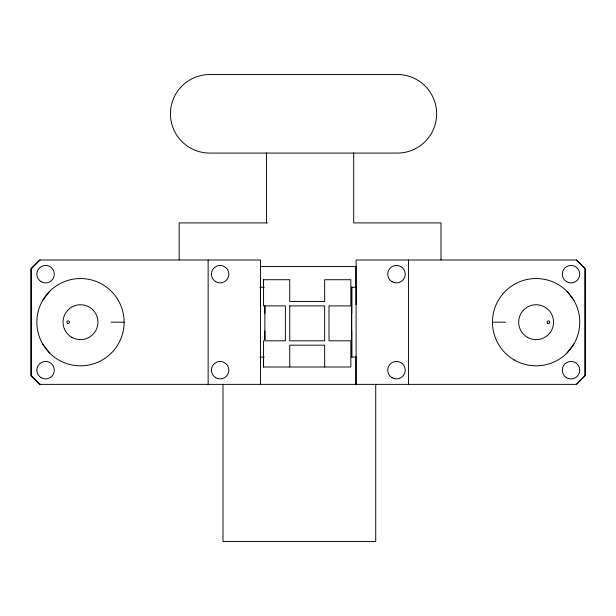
<?xml version="1.0" encoding="UTF-8"?>
<svg xmlns="http://www.w3.org/2000/svg" width="616" height="616" viewBox="0 0 616 616"><rect width="100%" height="100%" fill="white"/><g stroke="black" fill="none" stroke-linecap="round" stroke-linejoin="round"><path stroke-width="0.92" d="M208.139 384.369L208.139 259.998M260.506 384.369L260.506 259.998L39.524 259.998L30.8 268.722L30.8 375.637L39.524 384.369L576.476 384.369L585.2 375.637L585.2 268.722L576.476 259.998L356.094 259.998L356.094 384.369M263.556 366.997L263.556 340.81L285.377 340.81L285.377 305.906L263.556 305.906L263.556 279.718L289.743 279.718L289.743 301.54L324.655 301.54L324.655 279.718L350.835 279.718L350.835 305.906L329.013 305.906L329.013 340.81L350.835 340.81L350.835 366.997L263.556 366.997L263.556 356.71M264.865 305.659L264.865 339.639L264.865 330.908M289.743 366.997L289.743 345.176L324.655 345.176L324.655 366.997M356.094 357.095L351.551 357.095L351.551 346.87M351.551 339.639L351.551 334.526M351.551 309.84L351.551 304.728M351.551 297.497L351.551 287.272L356.094 287.272L356.094 304.728M408.462 384.369L408.462 259.998M42.697 300.362L49.634 291.322M566.966 353.037L573.896 344.005M40.125 259.998L31.401 268.722L31.401 375.637L40.125 384.369M576.291 384.369L585.015 375.637L585.015 268.722L576.291 259.998M267.398 222.907L179.164 222.907L179.164 259.906M260.684 266.543L356.595 266.543M259.906 287.272L264.272 287.272M111.042 322.183L124.132 322.183A43.636 43.636 0 0 0 58.674 284.392A43.636 43.636 0 0 0 58.674 359.975A43.636 43.636 0 0 0 124.132 322.183M492.469 322.183L505.559 322.183M259.906 357.095L264.272 357.095M566.966 291.322L573.896 300.362M42.697 344.005L49.634 353.037M440.994 259.906L440.994 222.907L353.715 222.907L353.715 152.891M375.729 384.369L375.729 541.472L222.992 541.472L222.992 384.369M355.909 266.697L355.909 287.741M355.909 356.625L355.909 384.369M351.728 313.452L351.728 287.272L351.728 357.095L351.728 330.908M351.551 287.272L351.551 357.095M266.443 152.891L266.443 222.907M264.865 307.068L264.865 313.452M263.556 279.718L263.556 287.202M260.506 287.272L260.506 304.728M289.743 305.906L289.743 340.81L324.655 340.81L324.655 305.906L289.743 305.906M397.358 74.528L209.71 74.528A39.278 39.278 0 0 0 170.432 113.806A39.278 39.278 0 0 0 209.71 153.084L397.358 153.084A39.278 39.278 0 0 0 436.636 113.806A39.278 39.278 0 0 0 397.358 74.528M215.769 281.735A8.724 8.724 0 0 0 228.867 274.182A8.724 8.724 0 0 0 215.769 266.62A8.724 8.724 0 0 0 215.769 281.735M41.218 377.747A8.724 8.724 0 0 0 54.308 370.185A8.724 8.724 0 0 0 41.218 362.624A8.724 8.724 0 0 0 41.218 377.747M71.764 337.298A17.456 17.456 0 0 0 97.944 322.183A17.456 17.456 0 0 0 71.764 307.068A17.456 17.456 0 0 0 71.764 337.298M41.218 281.735A8.724 8.724 0 0 0 54.308 274.182A8.724 8.724 0 0 0 41.218 266.62A8.724 8.724 0 0 0 41.218 281.735M215.769 377.747A8.724 8.724 0 0 0 228.867 370.185A8.724 8.724 0 0 0 215.769 362.624A8.724 8.724 0 0 0 215.769 377.747M67.491 323.315A1.309 1.309 0 0 0 69.462 322.183A1.309 1.309 0 0 0 67.491 321.051A1.309 1.309 0 0 0 67.491 323.315M392.099 377.747A8.724 8.724 0 0 0 405.189 370.185A8.724 8.724 0 0 0 392.099 362.624A8.724 8.724 0 0 0 392.099 377.747M514.283 359.975A43.636 43.636 0 0 0 579.748 322.183A43.636 43.636 0 0 0 514.283 284.392A43.636 43.636 0 0 0 514.283 359.975M566.651 281.735A8.724 8.724 0 0 0 579.748 274.182A8.724 8.724 0 0 0 566.651 266.62A8.724 8.724 0 0 0 566.651 281.735M527.381 337.298A17.456 17.456 0 0 0 553.561 322.183A17.456 17.456 0 0 0 527.381 307.068A17.456 17.456 0 0 0 527.381 337.298M566.651 377.747A8.724 8.724 0 0 0 579.748 370.185A8.724 8.724 0 0 0 566.651 362.624A8.724 8.724 0 0 0 566.651 377.747M392.099 281.735A8.724 8.724 0 0 0 405.189 274.182A8.724 8.724 0 0 0 392.099 266.62A8.724 8.724 0 0 0 392.099 281.735M547.793 323.315A1.309 1.309 0 0 0 549.757 322.183A1.309 1.309 0 0 0 547.793 321.051A1.309 1.309 0 0 0 547.793 323.315"/></g></svg>
